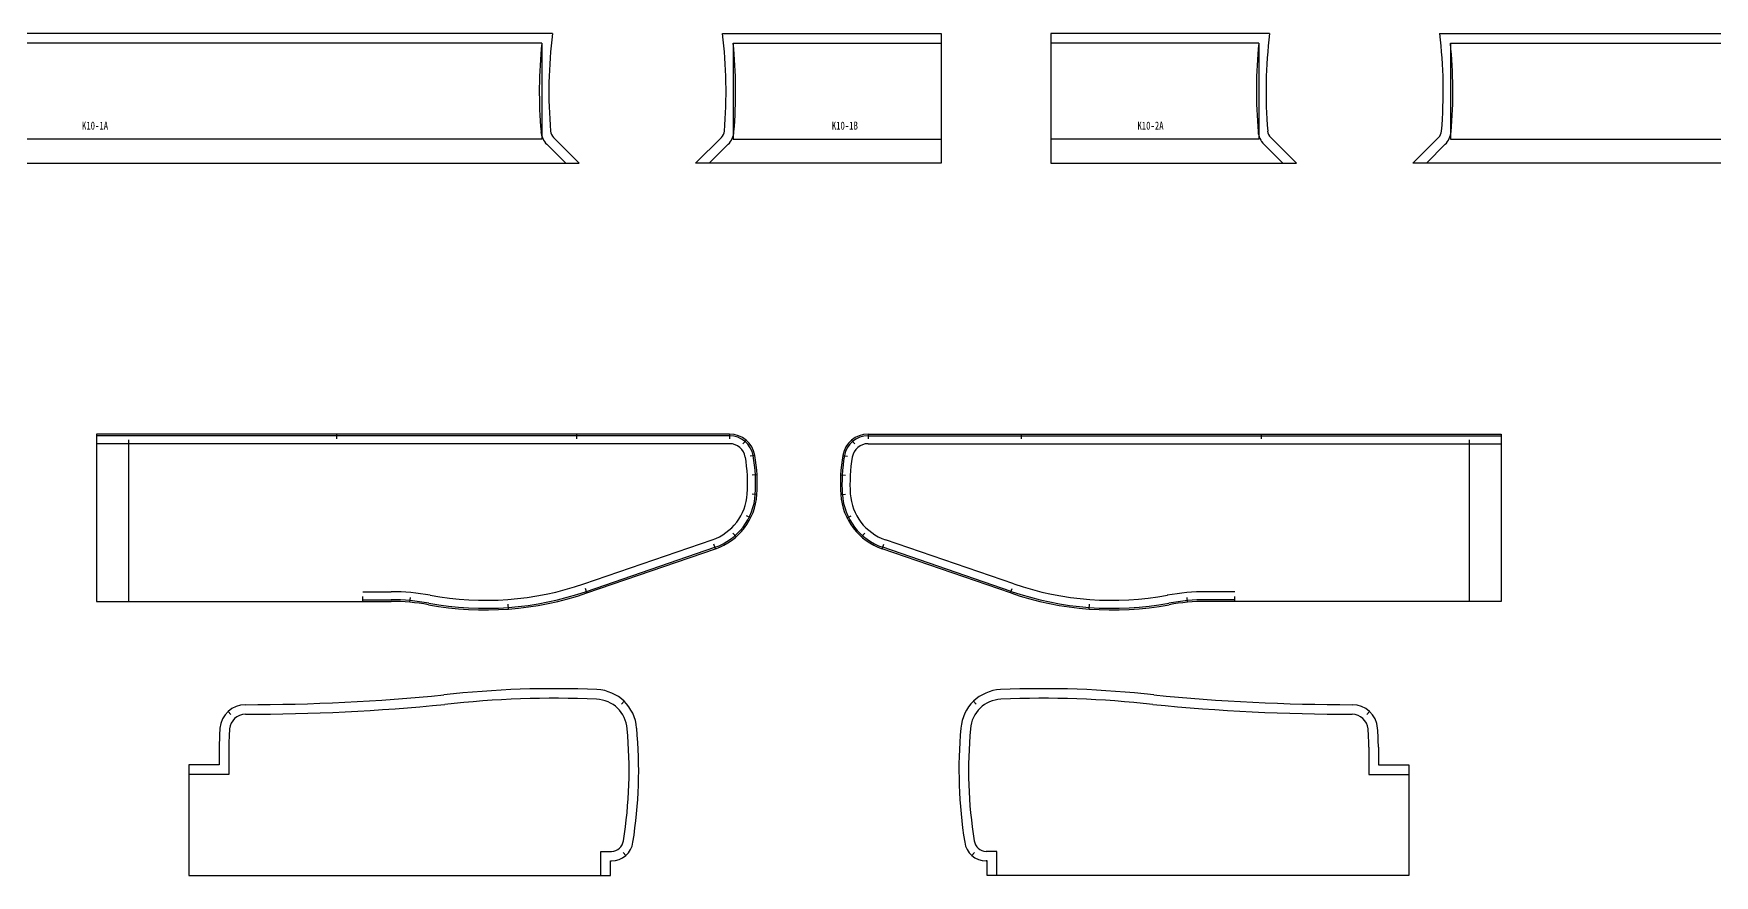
# Model space of a CAD drawing. Header units: millimetres. Extents: x 1725838 to 1745173, y -304752 to -289676.
# Drawn here: x 1727985 to 1730086, y -303295 to -302243 of the extents above; entities that cross this region are included whole.
import ezdxf

# ---------------------------------------------------------------- set-up
doc = ezdxf.new("R2010")
doc.units = ezdxf.units.MM
doc.layers.add('剪口线', color=7, linetype='Continuous')
doc.layers.add('缝头内线', color=7, linetype='Continuous')
doc.styles.add('宋体平面', font='', dxfattribs={"width": 0.8})
doc.styles.get('宋体平面').set_extended_font_data('NSimSun')

msp = doc.modelspace()

# ---------------------------------------------------------------- linework, layer by layer
for p, q in [((1728633.5, -302243.1), (1727426.1, -302243.1)), ((1728846.1, -302243.1), (1729119.5, -302243.1)), ((1729119.5, -302243.1), (1729119.5, -302405.1)), ((1729256.4, -302243.1), (1729256.4, -302405.1)), ((1729529.8, -302243.1), (1729256.4, -302243.1)), ((1729742.4, -302243.1), (1730555.9, -302243.1)), ((1728667, -302405.1), (1728634.9, -302372.9)), ((1728812.5, -302405.1), (1728844.7, -302372.9)), ((1729563.4, -302405.1), (1729531.3, -302372.9)), ((1729708.9, -302405.1), (1729741, -302372.9)), ((1727426.1, -302405.1), (1728667, -302405.1)), ((1729119.5, -302405.1), (1728812.5, -302405.1)), ((1729256.4, -302405.1), (1729563.4, -302405.1)), ((1730555.9, -302405.1), (1729708.9, -302405.1))]:
    msp.add_line(p, q)
at = {"color": 7, "lineweight": -3}
for p, q in [((1728063.5, -302743.6), (1728063.5, -302952.6)), ((1728854.9, -302743.6), (1728063.5, -302743.6)), ((1729028, -302743.6), (1729819.4, -302743.6)), ((1729819.4, -302743.6), (1729819.4, -302952.6)), ((1728676.7, -302942), (1728837.2, -302886.9)), ((1729206.2, -302942), (1729045.7, -302886.9)), ((1728063.5, -302952.6), (1728432, -302952.6)), ((1729819.4, -302952.6), (1729450.8, -302952.6))]:
    msp.add_line(p, q, dxfattribs=at)
at = {"lineweight": -3}
for p, q in [((1728217.1, -303134.7), (1728217.1, -303157)), ((1729665.8, -303134.7), (1729665.8, -303157)), ((1728179.1, -303157), (1728179.1, -303295)), ((1728217.1, -303157), (1728179.1, -303157)), ((1729665.8, -303157), (1729703.8, -303157)), ((1729703.8, -303157), (1729703.8, -303295)), ((1728706.1, -303295), (1728706.1, -303277)), ((1728706.1, -303277), (1728707.3, -303277)), ((1729176.8, -303277), (1729175.6, -303277)), ((1729176.8, -303295), (1729176.8, -303277)), ((1728179.1, -303295), (1728706.1, -303295)), ((1729703.8, -303295), (1729176.8, -303295))]:
    msp.add_line(p, q, dxfattribs=at)
for centre, radius, start, end in [((1729212.6, -302315.1), 583.5, 172.9124, 184.8963), ((1728267, -302315.1), 583.5, 355.1037, 7.0876), ((1730108.9, -302315.1), 583.5, 172.9124, 184.8963), ((1729163.4, -302315.1), 583.5, 355.1037, 7.0876), ((1728644.1, -302363.7), 13, 184.8963, 225), ((1728835.5, -302363.7), 13, 315, 355.1037), ((1729540.4, -302363.7), 13, 184.8963, 225), ((1729731.8, -302363.7), 13, 315, 355.1037)]:
    msp.add_arc(centre, radius, start, end)
at = {"color": 7, "lineweight": -3}
for centre, radius, start, end in [((1728854.9, -302775.6), 32, 9.8709, 90), ((1729028, -302775.6), 32, 90, 170.1291), ((1728682.5, -302805.6), 207, 356.2347, 9.8709), ((1729200.4, -302805.6), 207, 170.1291, 183.7653), ((1728812.2, -302814.1), 77, 288.9432, 356.2347), ((1729070.7, -302814.1), 77, 183.7653, 251.0568), ((1728549.4, -302571.3), 392, 259.5955, 288.9432), ((1729333.5, -302571.3), 392, 251.0568, 280.4045), ((1728432, -303210.6), 258, 79.5955, 90), ((1729450.8, -303210.6), 258, 90, 100.4045)]:
    msp.add_arc(centre, radius, start, end, dxfattribs=at)
at = {"lineweight": -3}
for centre, radius, start, end in [((1728248, -300520.4), 2561.3, 270.0403, 275.5961), ((1728635.6, -304277.6), 1215.9, 87.4741, 96.5083), ((1728686.9, -303114.8), 52, 4.2617, 87.4741), ((1729195.9, -303114.8), 52, 92.5259, 175.7383), ((1729247.2, -304277.6), 1215.9, 83.4917, 92.5259), ((1729634.8, -300520.4), 2561.3, 264.4039, 269.9597), ((1728249.9, -303113.7), 32, 90.0403, 175.3768), ((1729633, -303113.7), 32, 4.6232, 89.9597), ((1728491.6, -303133.3), 274.5, 175.3768, 180.2883), ((1728176.9, -303163.7), 564.4, 350.8412, 5.3659), ((1729706, -303163.7), 564.4, 174.6341, 189.1588), ((1729391.3, -303133.3), 274.5, 359.7117, 4.6232), ((1728707.3, -303250), 27, 270, 352.5068), ((1729175.6, -303250), 27, 187.4932, 270)]:
    msp.add_arc(centre, radius, start, end, dxfattribs=at)
at = {"layer": '剪口线', "color": 2}
for p, q in [((1728363.5, -302743.6), (1728363.5, -302749.6)), ((1728663.5, -302743.6), (1728663.5, -302749.6)), ((1728854.9, -302743.6), (1728854.9, -302749.6)), ((1728875.5, -302751.1, 22), (1728871.6, -302755.7, 22)), ((1729007.4, -302751.1, 22), (1729011.3, -302755.7, 22)), ((1729028, -302743.6), (1729028, -302749.6)), ((1729219.4, -302743.6), (1729219.4, -302749.6)), ((1729519.4, -302743.6), (1729519.4, -302749.6)), ((1728886.4, -302770.1), (1728880.5, -302771.1)), ((1728996.5, -302770.1), (1729002.4, -302771.1)), ((1728889.2, -302794.5), (1728883.2, -302794.9)), ((1728993.7, -302794.5), (1728999.7, -302794.9)), ((1728889, -302819.2, 22), (1728883, -302818.8, 22)), ((1728993.9, -302819.2, 22), (1728999.8, -302818.8, 22)), ((1728881.3, -302848.1, 22), (1728875.9, -302845.5, 22)), ((1729001.6, -302848.1, 22), (1729007, -302845.5, 22)), ((1728837.2, -302886.9), (1728835.2, -302881.3)), ((1728863.1, -302871.9), (1728859.1, -302867.4)), ((1729019.8, -302871.9), (1729023.8, -302867.4)), ((1729045.7, -302886.9), (1729047.6, -302881.3)), ((1728676.7, -302942, 22), (1728674.7, -302936.4, 22)), ((1729206.2, -302942, 22), (1729208.1, -302936.4, 22)), ((1728396.5, -302952.6), (1728396.5, -302946.6)), ((1728455.4, -302953.6), (1728456, -302947.7)), ((1728578.6, -302962.2), (1728578.2, -302956.2)), ((1729304.3, -302962.2), (1729304.7, -302956.2)), ((1729427.4, -302953.6), (1729426.9, -302947.7)), ((1729486.4, -302952.6), (1729486.4, -302946.6)), ((1728228.2, -303090.2), (1728231.6, -303093.9)), ((1728723.1, -303077.5), (1728719.7, -303081.1)), ((1729159.7, -303077.5), (1729163.2, -303081.1)), ((1729654.7, -303090.2), (1729651.3, -303093.9)), ((1728725.1, -303270.3), (1728721.8, -303266.6)), ((1729157.8, -303270.3), (1729161.1, -303266.6))]:
    msp.add_line(p, q, dxfattribs=at)
at = {"layer": '缝头内线', "color": 1}
for p, q in [((1728620.1, -302255.1), (1727426.1, -302255.1)), ((1728620.1, -302255.1), (1728620.1, -302375.1)), ((1728859.5, -302255.1), (1729119.5, -302255.1)), ((1728859.5, -302255.1), (1728859.5, -302375.1)), ((1729516.4, -302255.1), (1729256.4, -302255.1)), ((1729516.4, -302255.1), (1729516.4, -302375.1)), ((1729755.9, -302255.1), (1730555.9, -302255.1)), ((1729755.9, -302255.1), (1729755.9, -302375.1)), ((1728620.1, -302375.1), (1727426.1, -302375.1)), ((1728859.5, -302375.1), (1729119.5, -302375.1)), ((1729516.4, -302375.1), (1729256.4, -302375.1)), ((1729755.9, -302375.1), (1730555.9, -302375.1)), ((1728626.4, -302381.4), (1728650.1, -302405.1)), ((1728853.1, -302381.4), (1728829.5, -302405.1)), ((1729522.8, -302381.4), (1729546.4, -302405.1)), ((1729749.5, -302381.4), (1729725.9, -302405.1)), ((1728854.9, -302755.6), (1728063.5, -302755.6)), ((1728103.5, -302750.6), (1728103.5, -302952.6)), ((1729028, -302755.6), (1729819.4, -302755.6)), ((1729779.4, -302750.6), (1729779.4, -302952.6)), ((1728672.8, -302930.7), (1728833.3, -302875.6)), ((1729210.1, -302930.7), (1729049.6, -302875.6)), ((1728396.5, -302940.6), (1728432, -302940.6)), ((1729486.4, -302940.6), (1729450.8, -302940.6)), ((1728229.1, -303134.6), (1728229.1, -303169)), ((1729653.8, -303134.6), (1729653.8, -303169)), ((1728229.1, -303169), (1728179.1, -303169)), ((1729653.8, -303169), (1729703.8, -303169)), ((1728694.1, -303295), (1728694.1, -303265)), ((1728694.1, -303265), (1728707.3, -303265)), ((1729188.8, -303265), (1729175.6, -303265)), ((1729188.8, -303295), (1729188.8, -303265))]:
    msp.add_line(p, q, dxfattribs=at)
at = {"layer": '缝头内线', "color": 3}
for p, q in [((1728854.9, -302745.6), (1728063.5, -302745.6)), ((1729028, -302745.6), (1729819.4, -302745.6)), ((1728676, -302940.1), (1728836.5, -302885)), ((1729206.8, -302940.1), (1729046.3, -302885)), ((1728396.5, -302950.6), (1728432, -302950.6)), ((1729486.4, -302950.6), (1729450.8, -302950.6))]:
    msp.add_line(p, q, dxfattribs=at)
at = {"layer": '缝头内线', "color": 1}
for centre, radius, start, end in [((1729212.6, -302315.1), 595.5, 174.2176, 184.8963), ((1728267, -302315.1), 595.5, 355.1037, 5.7824), ((1730108.9, -302315.1), 595.5, 174.2176, 184.8963), ((1729163.4, -302315.1), 595.5, 355.1037, 5.7824), ((1728644.1, -302363.7), 25, 184.8963, 225), ((1728835.5, -302363.7), 25, 315, 355.1037), ((1729540.4, -302363.7), 25, 184.8963, 225), ((1729731.8, -302363.7), 25, 315, 355.1037), ((1728854.9, -302775.6), 20, 9.8709, 90), ((1729028, -302775.6), 20, 90, 170.1291), ((1728682.5, -302805.6), 195, 356.2347, 9.8709), ((1729200.4, -302805.6), 195, 170.1291, 183.7653), ((1728812.2, -302814.1), 65, 288.9432, 356.2347), ((1729070.7, -302814.1), 65, 183.7653, 251.0568), ((1728432, -303210.6), 270, 79.5955, 90), ((1728549.4, -302571.3), 380, 259.5955, 288.9432), ((1729333.5, -302571.3), 380, 251.0568, 280.4045), ((1729450.8, -303210.6), 270, 90, 100.4045), ((1728248, -300520.4), 2573.3, 270.0403, 275.5983), ((1728635.6, -304277.6), 1203.9, 87.4741, 96.5128), ((1728686.9, -303114.8), 40, 4.1061, 87.4741), ((1729195.9, -303114.8), 40, 92.5259, 175.8939), ((1729247.2, -304277.6), 1203.9, 83.4872, 92.5259), ((1729634.8, -300520.4), 2573.3, 264.4017, 269.9597), ((1728491.6, -303133.3), 262.5, 175.3768, 180.2948), ((1728249.9, -303113.7), 20, 90.0403, 175.3768), ((1728176.9, -303163.7), 552.4, 350.8206, 5.3786), ((1729706, -303163.7), 552.4, 174.6214, 189.1794), ((1729633, -303113.7), 20, 4.6232, 89.9597), ((1729391.3, -303133.3), 262.5, 359.7052, 4.6232), ((1728707.3, -303250), 15, 270, 353.0794), ((1729175.6, -303250), 15, 186.9206, 270)]:
    msp.add_arc(centre, radius, start, end, dxfattribs=at)
at = {"layer": '缝头内线', "color": 3}
for centre, radius, start, end in [((1728854.9, -302775.6), 30, 9.8709, 90), ((1729028, -302775.6), 30, 90, 170.1291), ((1728682.5, -302805.6), 205, 356.2347, 9.8709), ((1729200.4, -302805.6), 205, 170.1291, 183.7653), ((1728812.2, -302814.1), 75, 288.9432, 356.2347), ((1729070.7, -302814.1), 75, 183.7653, 251.0568), ((1728549.4, -302571.3), 390, 259.5955, 288.9432), ((1729333.5, -302571.3), 390, 251.0568, 280.4045), ((1728432, -303210.6), 260, 79.5955, 90), ((1729450.8, -303210.6), 260, 90, 100.4045)]:
    msp.add_arc(centre, radius, start, end, dxfattribs=at)

# ---------------------------------------------------------------- texts
at = {"color": 3, "char_height": 10, "attachment_point": 5, "style": '宋体平面'}
for s, insert in [('\\A1;K10-1A', (1728061.8, -302358.1)), ('\\A1;K10-1B', (1728999, -302358.1)), ('\\A1;K10-2A', (1729381, -302358.1))]:
    msp.add_mtext(s, dxfattribs=dict(at, insert=insert))

doc.saveas('drawing.dxf')
